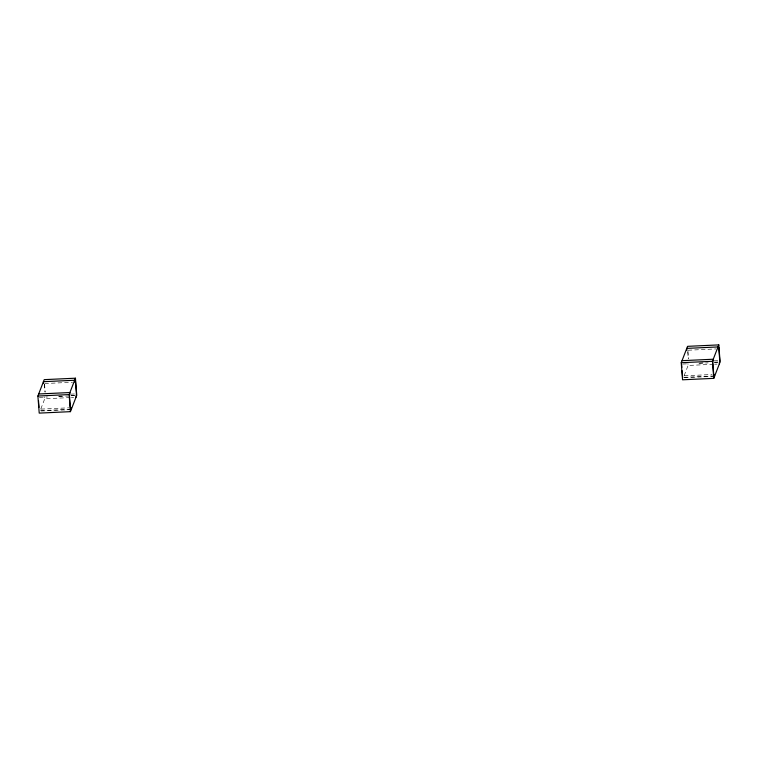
<?xml version="1.0" encoding="UTF-8"?>
<svg xmlns="http://www.w3.org/2000/svg" width="758" height="758" viewBox="0 0 758 758"><rect width="100%" height="100%" fill="white"/><g stroke="black" fill="none" stroke-linecap="round" stroke-linejoin="round"><path stroke-width="0.57" stroke-dasharray="3.79 2.84" d="M40.79 409.007L45.537 396.718M684.133 375.703L688.88 363.414M688.075 350.224L715.827 348.945M44.731 383.539L72.493 382.25M713.97 360.855L718.603 360.637M714.32 362.239L717.788 362.078M699.501 363.025L702.969 362.864M714.538 362.333L718.006 362.172M682.74 364.058L687.364 363.84M698.933 363.309L708.18 362.883M713.524 364.285L688.084 365.46L687.942 363.565M714.68 364.228L716.992 364.124M70.636 394.16L75.26 393.942M70.977 395.543L74.445 395.382M58.48 396.226L61.948 396.064M71.195 395.638L74.672 395.477M39.397 397.363L47.498 396.993M59.058 396.453L68.315 396.027M70.191 397.59L44.75 398.765L44.599 396.87M71.347 397.533L73.659 397.429M684.351 375.797L712.113 374.518M683.763 377.332L713.828 375.949M684.502 377.692L714.567 376.309M41.017 409.102L68.77 407.823M40.42 410.637L70.494 409.254M41.159 410.997L71.224 409.614M687.913 350.888L688.529 358.856M687.762 352.063L688.273 358.705M44.57 384.192L45.186 392.161M44.343 384.268L44.94 392.009"/><path stroke-width="1.14" d="M37.9 396.027L44.22 379.644L75.449 378.204L76.757 395.278L70.437 411.66L39.217 413.101L37.9 396.027L69.12 394.586L75.449 378.204M681.243 362.722L687.563 346.34L718.783 344.899L720.1 361.973L713.78 378.356L682.551 379.796L681.243 362.722L712.463 361.282L718.783 344.899M682.029 360.675L713.25 359.235L712.804 362.675L713.828 375.949L714.424 374.414L714.567 376.309M38.686 393.98L69.916 392.54L69.471 395.979L70.494 409.254L71.081 407.719L71.224 409.614M719.314 364.02L719.759 360.581L718.736 347.306L718.139 348.841L717.997 346.946L686.776 348.386L686.919 350.281M712.463 361.282L713.78 378.356M681.584 364.115L681.84 367.431M682.096 370.747L682.607 377.389M75.971 397.325L76.416 393.885L75.393 380.611L74.805 382.146L74.654 380.251L43.433 381.691L43.576 383.586M69.12 394.586L70.437 411.66M38.497 400.736L39.009 407.378"/></g></svg>
